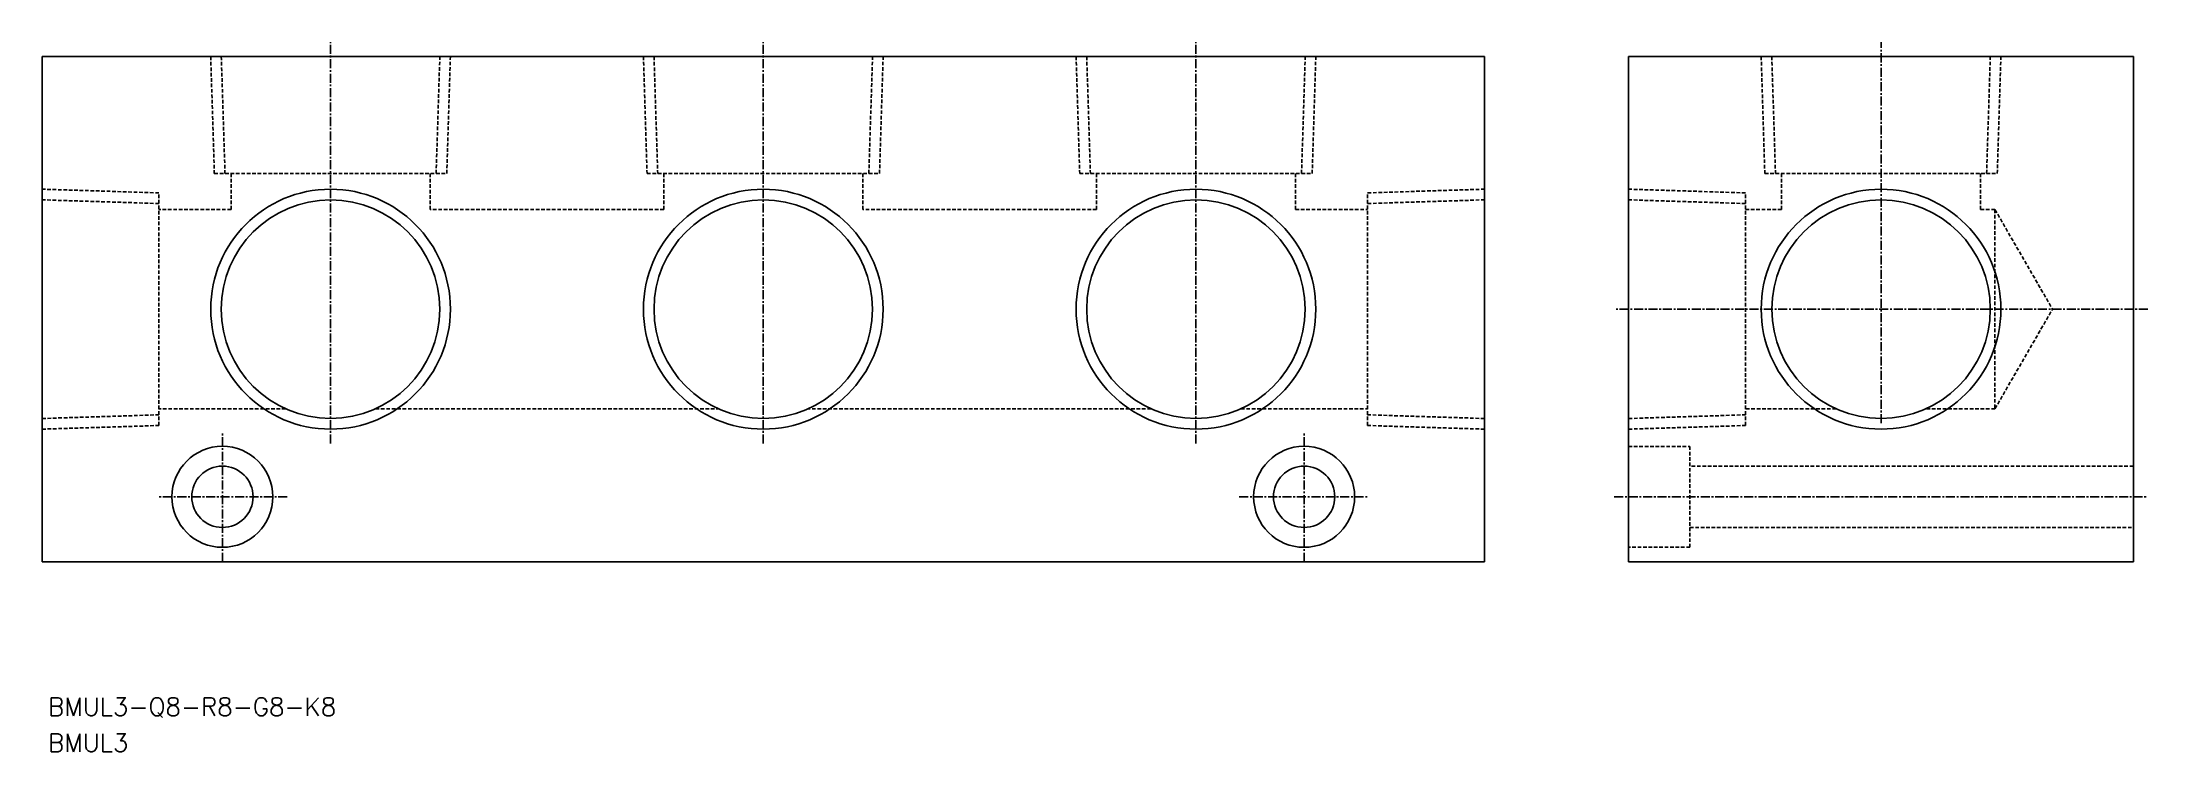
# Model space of a CAD drawing. Extents: x 59 to 351, y 87 to 186.
import ezdxf
from ezdxf.enums import TextEntityAlignment as Align

# ---------------------------------------------------------------- set-up
doc = ezdxf.new("R2010")
doc.units = 0
doc.linetypes.add('CENTER', pattern=[2, 1.25, -0.25, 0.25, -0.25])
doc.linetypes.add('DASHED', pattern=[0.75, 0.5, -0.25])
doc.layers.get('0').update_dxf_attribs({"linetype": 'CONTINUOUS'})
doc.layers.add('CENTER', color=1, linetype='CENTER')
doc.styles.get("Standard").update_dxf_attribs({"font": 'txt.shx', "bigfont": 'extfont.shx'})

msp = doc.modelspace()

# ---------------------------------------------------------------- linework, layer by layer
at = {"color": 7, "linetype": 'CONTINUOUS'}
for p, q in [((59, 183.5), (259, 183.5)), ((59, 183.5), (59, 113.5)), ((259, 113.5), (259, 183.5)), ((259, 113.5), (59, 113.5))]:
    msp.add_line(p, q, dxfattribs=at)
at = {"color": 3, "linetype": 'DASHED'}
for p, q in [((82.38, 183.5), (82.88, 167.3)), ((83.85, 183.5), (84.36, 167.3)), ((113.64, 167.3), (114.15, 183.5)), ((115.12, 167.3), (115.62, 183.5)), ((142.38, 183.5), (142.88, 167.3)), ((143.85, 183.5), (144.36, 167.3)), ((173.64, 167.3), (174.15, 183.5)), ((175.12, 167.3), (175.62, 183.5)), ((202.38, 183.5), (202.88, 167.3)), ((203.85, 183.5), (204.36, 167.3)), ((233.64, 167.3), (234.15, 183.5)), ((235.12, 167.3), (235.62, 183.5)), ((297.38, 183.5), (297.88, 167.3)), ((298.85, 183.5), (299.36, 167.3)), ((328.64, 167.3), (329.15, 183.5)), ((330.12, 167.3), (330.62, 183.5)), ((82.88, 167.3), (115.12, 167.3)), ((85.2, 162.3), (85.2, 167.3)), ((112.8, 162.3), (112.8, 167.3)), ((142.88, 167.3), (175.12, 167.3)), ((145.2, 162.3), (145.2, 167.3)), ((172.8, 162.3), (172.8, 167.3)), ((202.88, 167.3), (235.12, 167.3)), ((205.2, 162.3), (205.2, 167.3)), ((232.8, 162.3), (232.8, 167.3)), ((297.88, 167.3), (330.12, 167.3)), ((300.2, 162.3), (300.2, 167.3)), ((327.8, 162.3), (327.8, 167.3)), ((75.2, 164.62), (59, 165.12)), ((75.2, 163.14), (59, 163.65)), ((75.2, 132.38), (75.2, 164.62)), ((242.8, 164.62), (259, 165.12)), ((242.8, 132.38), (242.8, 164.62)), ((242.8, 163.14), (259, 163.65)), ((295.2, 164.62), (279, 165.12)), ((295.2, 163.14), (279, 163.65)), ((295.2, 132.38), (295.2, 164.62)), ((85.2, 162.3), (75.2, 162.3)), ((145.2, 162.3), (112.8, 162.3)), ((205.2, 162.3), (172.8, 162.3)), ((232.8, 162.3), (242.8, 162.3)), ((300.2, 162.3), (295.2, 162.3)), ((329.8, 162.3), (327.8, 162.3)), ((329.8, 162.3), (337.77, 148.5)), ((329.8, 162.3), (329.8, 134.7)), ((329.8, 134.7), (337.77, 148.5)), ((92.76, 134.7), (75.2, 134.7)), ((105.24, 134.7), (152.76, 134.7)), ((212.76, 134.7), (165.24, 134.7)), ((225.24, 134.7), (242.8, 134.7)), ((307.76, 134.7), (295.2, 134.7)), ((329.8, 134.7), (320.24, 134.7)), ((59, 133.35), (75.2, 133.86)), ((59, 131.88), (75.2, 132.38)), ((259, 133.35), (242.8, 133.86)), ((259, 131.88), (242.8, 132.38)), ((279, 133.35), (295.2, 133.86)), ((279, 131.88), (295.2, 132.38)), ((278.98, 129.49), (287.5, 129.49)), ((287.5, 129.49), (287.5, 115.5)), ((348.98, 126.75), (287.5, 126.75)), ((287.5, 118.25), (348.98, 118.25)), ((287.5, 115.5), (278.98, 115.5))]:
    msp.add_line(p, q, dxfattribs=at)
at = {"color": 7, "linetype": 'CONTINUOUS'}
msp.add_lwpolyline([(279, 113.5), (349, 113.5), (349, 183.5), (279, 183.5)], close=True, dxfattribs=at)
at = {"color": 3, "linetype": 'CONTINUOUS'}
for centre in [(99, 148.5), (159, 148.5), (219, 148.5), (314, 148.5)]:
    msp.add_circle(centre, 16.62, dxfattribs=at)
at = {"color": 7, "linetype": 'CONTINUOUS'}
for centre, radius in [((99, 148.5), 15.15), ((159, 148.5), 15.15), ((219, 148.5), 15.15), ((314, 148.5), 15.15), ((84, 122.5), 7), ((234, 122.5), 7), ((84, 122.5), 4.25), ((234, 122.5), 4.25)]:
    msp.add_circle(centre, radius, dxfattribs=at)
at = {"layer": 'CENTER', "color": 1, "linetype": 'CENTER'}
for p, q in [((99, 129.88), (99, 185.5)), ((159, 129.88), (159, 185.5)), ((219, 129.88), (219, 185.5)), ((314, 132.7), (314, 185.5)), ((351, 148.5), (277, 148.5)), ((84, 113.5), (84, 131.5)), ((234, 113.5), (234, 131.5)), ((93, 122.5), (75, 122.5)), ((225, 122.5), (243, 122.5)), ((277, 122.5), (351, 122.5))]:
    msp.add_line(p, q, dxfattribs=at)

# ---------------------------------------------------------------- texts
at = {"color": 7, "linetype": 'CONTINUOUS'}
for s, p in [('BMUL3-Q8-R8-G8-K8', (59.82, 93.41)), ('BMUL3', (59.82, 88.41))]:
    msp.add_text(s, height=2.5, dxfattribs=at).set_placement(p, align=Align.MIDDLE_LEFT)

doc.saveas('drawing.dxf')
